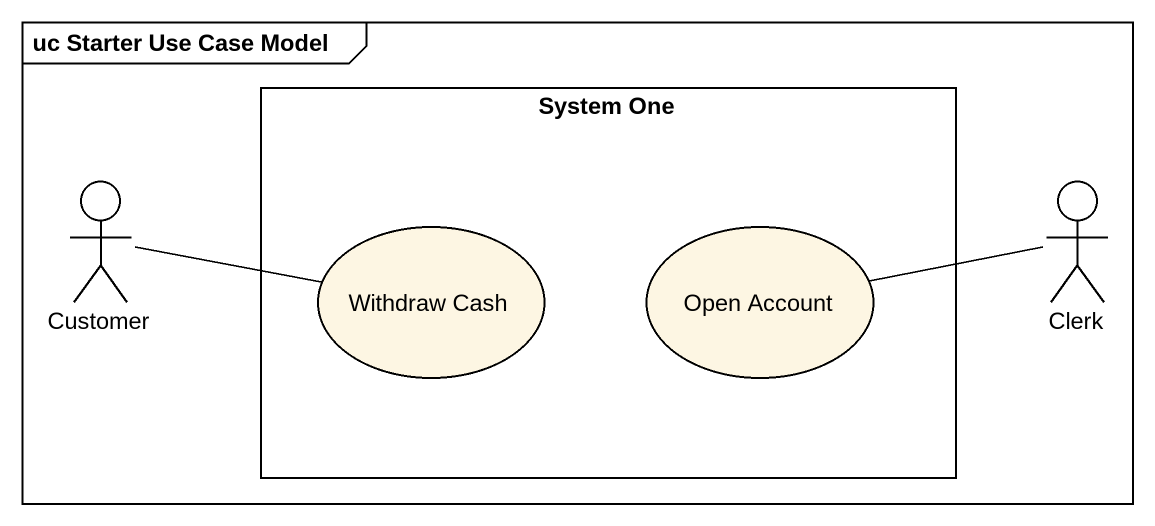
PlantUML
@startuml
mainframe uc Starter Use Case Model
rectangle "System One" as System_One {
  usecase "Withdraw Cash" as Withdraw_Cash
  usecase "Open Account" as Open_Account
}
actor Customer
actor Clerk
Customer -right- Withdraw_Cash
Clerk -left- Open_Account
@enduml
